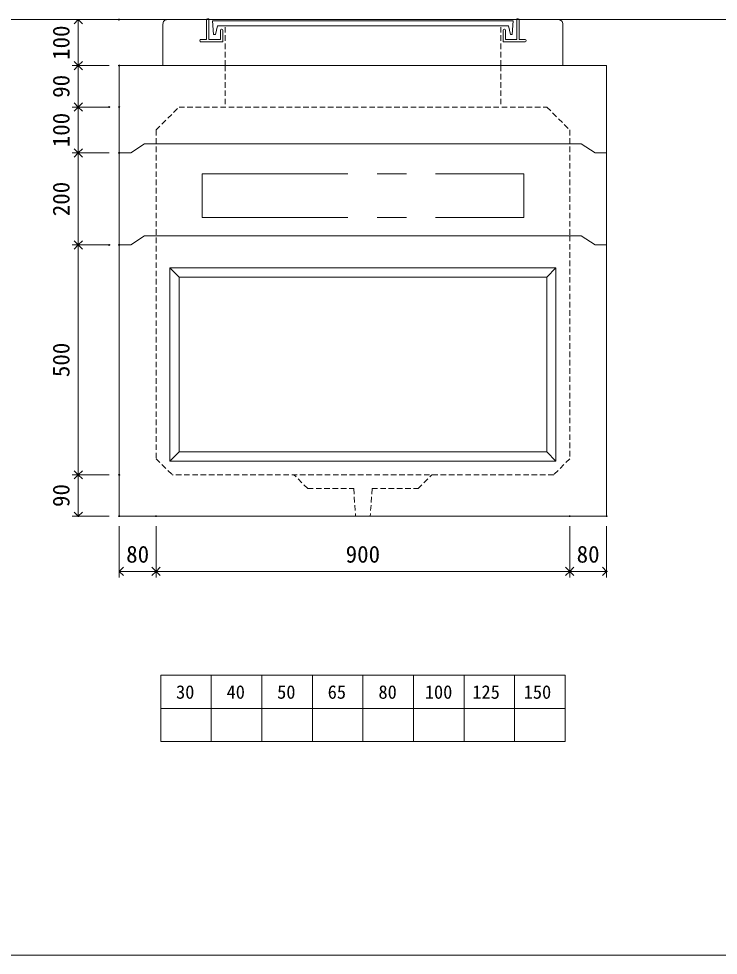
# Model space of a CAD drawing. Units: millimetres, scale not verified. Extents: x -4890 to 4890, y -2536 to 2138.
# Drawn here: x 1846 to 3368, y -2137 to -100 of the extents above; entities that cross this region are included whole.
import ezdxf
from ezdxf.enums import TextEntityAlignment as Align

# ---------------------------------------------------------------- set-up
doc = ezdxf.new("R2010")
doc.units = ezdxf.units.MM
doc.header["$LTSCALE"] = 10
doc.header["$PDMODE"] = 32
doc.header["$PDSIZE"] = 2
doc.linetypes.add('DASHED1', pattern=[1.8, 1.2, -0.6])
doc.linetypes.add('USER2', pattern=[50.8, 31.75, -6.35, 6.35, -6.35])
doc.layers.add('0-1_Defpoints', color=7, linetype='Continuous')
for name, color, linetype, lineweight in [('0-2_waku', 7, 'Continuous', 18), ('0-3_gaikei', 7, 'Continuous', 18), ('0-4_kakure', 7, 'DASHED1', 5), ('0-5_sunpou', 7, 'Continuous', 5), ('0-9_uchigawa', 6, 'Continuous', 18), ('0-B_futa', 3, 'Continuous', 18), ('0-C_GL', 4, 'Continuous', 18), ('0-E_文字１', 7, 'Continuous', 18), ('1-3_uchigawa2', 6, 'USER2', 18)]:
    doc.layers.add(name, color=color, linetype=linetype, lineweight=lineweight)
doc.styles.add('ＭＳ ゴシック', font='')
doc.styles.get('ＭＳ ゴシック').set_extended_font_data('MS Gothic')

# ---------------------------------------------------------------- blocks, each defined once
blk = doc.blocks.new('_Open90')
at = {"layer": '0-5_sunpou'}
blk.add_line((0, 0), (-1, 0), dxfattribs=at)
blk.add_lwpolyline([(-0.5, 0.5), (0, 0), (-0.5, -0.5)], dxfattribs=at)
blk = doc.blocks.new('D94')
at = {"layer": '0-1_Defpoints'}
for p in [(3512.32, 1774.36), (3423, 1274.36), (3512.32, 1274.36)]:
    blk.add_point(p, dxfattribs=at)
at = {"layer": '0-5_sunpou'}
for p, q in [((3490.32, 1774.36), (3410, 1774.36)), ((3423, 1756.36), (3423, 1292.36)), ((3490.32, 1274.36), (3410, 1274.36))]:
    blk.add_line(p, q, dxfattribs=at)
at = {"layer": '0-5_sunpou', "xscale": 18, "yscale": 18}
for p, rotation in [((3423, 1774.36), 90), ((3423, 1274.36), 270)]:
    blk.add_blockref('_Open90', p, dxfattribs=dict(at, rotation=rotation))
at = {"layer": '0-5_sunpou', "style": 'ＭＳ ゴシック'}
blk.add_text('500', height=36.66, rotation=90, dxfattribs=at).set_placement((3415, 1486.86), align=Align.BOTTOM_LEFT)
blk = doc.blocks.new('D95')
at = {"layer": '0-1_Defpoints'}
for p in [(3512.32, 1274.36), (3423, 1184.36), (3512.32, 1184.36)]:
    blk.add_point(p, dxfattribs=at)
at = {"layer": '0-5_sunpou'}
for p, q in [((3490.32, 1274.36), (3410, 1274.36)), ((3423, 1256.36), (3423, 1202.36)), ((3490.32, 1184.36), (3410, 1184.36))]:
    blk.add_line(p, q, dxfattribs=at)
at = {"layer": '0-5_sunpou', "xscale": 18, "yscale": 18}
for p, rotation in [((3423, 1274.36), 90), ((3423, 1184.36), 270)]:
    blk.add_blockref('_Open90', p, dxfattribs=dict(at, rotation=rotation))
at = {"layer": '0-5_sunpou', "style": 'ＭＳ ゴシック'}
blk.add_text('90', height=36.66, rotation=90, dxfattribs=at).set_placement((3415, 1204.36), align=Align.BOTTOM_LEFT)
blk = doc.blocks.new('D96')
at = {"layer": '0-1_Defpoints'}
for p in [(3512.32, 1184.36), (3592.32, 1184.36), (3592.32, 1064.33)]:
    blk.add_point(p, dxfattribs=at)
at = {"layer": '0-5_sunpou'}
for p, q in [((3512.32, 1162.36), (3512.32, 1051.33)), ((3592.32, 1162.36), (3592.32, 1051.33)), ((3530.32, 1064.33), (3574.32, 1064.33))]:
    blk.add_line(p, q, dxfattribs=at)
at = {"layer": '0-5_sunpou', "xscale": 18, "yscale": 18, "rotation": 180}
blk.add_blockref('_Open90', (3512.32, 1064.33), dxfattribs=at)
at = {"layer": '0-5_sunpou', "xscale": 18, "yscale": 18}
blk.add_blockref('_Open90', (3592.32, 1064.33), dxfattribs=at)
at = {"layer": '0-5_sunpou', "style": 'ＭＳ ゴシック'}
blk.add_text('80', height=36.66, dxfattribs=at).set_placement((3527.32, 1072.33), align=Align.BOTTOM_LEFT)
blk = doc.blocks.new('D97')
at = {"layer": '0-1_Defpoints'}
for p in [(3592.32, 1184.36), (4492.32, 1184.36), (4492.32, 1064.33)]:
    blk.add_point(p, dxfattribs=at)
at = {"layer": '0-5_sunpou'}
for p, q in [((3592.32, 1162.36), (3592.32, 1051.33)), ((4492.32, 1162.36), (4492.32, 1051.33)), ((3610.32, 1064.33), (4474.32, 1064.33))]:
    blk.add_line(p, q, dxfattribs=at)
at = {"layer": '0-5_sunpou', "xscale": 18, "yscale": 18, "rotation": 180}
blk.add_blockref('_Open90', (3592.32, 1064.33), dxfattribs=at)
at = {"layer": '0-5_sunpou', "xscale": 18, "yscale": 18}
blk.add_blockref('_Open90', (4492.32, 1064.33), dxfattribs=at)
at = {"layer": '0-5_sunpou', "style": 'ＭＳ ゴシック'}
blk.add_text('900', height=36.66, dxfattribs=at).set_placement((4004.82, 1072.33), align=Align.BOTTOM_LEFT)
blk = doc.blocks.new('D98')
at = {"layer": '0-1_Defpoints'}
for p in [(4492.32, 1184.36), (4572.32, 1184.36), (4572.32, 1064.33)]:
    blk.add_point(p, dxfattribs=at)
at = {"layer": '0-5_sunpou'}
for p, q in [((4492.32, 1162.36), (4492.32, 1051.33)), ((4572.32, 1162.36), (4572.32, 1051.33)), ((4510.32, 1064.33), (4554.32, 1064.33))]:
    blk.add_line(p, q, dxfattribs=at)
at = {"layer": '0-5_sunpou', "xscale": 18, "yscale": 18, "rotation": 180}
blk.add_blockref('_Open90', (4492.32, 1064.33), dxfattribs=at)
at = {"layer": '0-5_sunpou', "xscale": 18, "yscale": 18}
blk.add_blockref('_Open90', (4572.32, 1064.33), dxfattribs=at)
at = {"layer": '0-5_sunpou', "style": 'ＭＳ ゴシック'}
blk.add_text('80', height=36.66, dxfattribs=at).set_placement((4507.32, 1072.33), align=Align.BOTTOM_LEFT)
blk = doc.blocks.new('D99')
at = {"layer": '0-1_Defpoints'}
for p in [(3511.54, 2264.36), (3423, 2164.36), (3512.32, 2164.36)]:
    blk.add_point(p, dxfattribs=at)
at = {"layer": '0-5_sunpou'}
for p, q in [((3489.54, 2264.36), (3410, 2264.36)), ((3423, 2246.36), (3423, 2182.36)), ((3490.32, 2164.36), (3410, 2164.36))]:
    blk.add_line(p, q, dxfattribs=at)
at = {"layer": '0-5_sunpou', "xscale": 18, "yscale": 18}
for p, rotation in [((3423, 2264.36), 90), ((3423, 2164.36), 270)]:
    blk.add_blockref('_Open90', p, dxfattribs=dict(at, rotation=rotation))
at = {"layer": '0-5_sunpou', "style": 'ＭＳ ゴシック'}
blk.add_text('100', height=36.66, rotation=90, dxfattribs=at).set_placement((3415, 2176.86), align=Align.BOTTOM_LEFT)
blk = doc.blocks.new('D100')
at = {"layer": '0-1_Defpoints'}
for p in [(3512.32, 2164.36), (3423, 2074.36), (3512.32, 2074.36)]:
    blk.add_point(p, dxfattribs=at)
at = {"layer": '0-5_sunpou'}
for p, q in [((3490.32, 2164.36), (3410, 2164.36)), ((3423, 2146.36), (3423, 2092.36)), ((3490.32, 2074.36), (3410, 2074.36))]:
    blk.add_line(p, q, dxfattribs=at)
at = {"layer": '0-5_sunpou', "xscale": 18, "yscale": 18}
for p, rotation in [((3423, 2164.36), 90), ((3423, 2074.36), 270)]:
    blk.add_blockref('_Open90', p, dxfattribs=dict(at, rotation=rotation))
at = {"layer": '0-5_sunpou', "style": 'ＭＳ ゴシック'}
blk.add_text('90', height=36.66, rotation=90, dxfattribs=at).set_placement((3415, 2094.36), align=Align.BOTTOM_LEFT)
blk = doc.blocks.new('D101')
at = {"layer": '0-1_Defpoints'}
for p in [(3490.32, 2074.36), (3423, 1974.36), (3512.32, 1974.36)]:
    blk.add_point(p, dxfattribs=at)
at = {"layer": '0-5_sunpou'}
for p, q in [((3468.32, 2074.36), (3410, 2074.36)), ((3423, 2056.36), (3423, 1992.36)), ((3490.32, 1974.36), (3410, 1974.36))]:
    blk.add_line(p, q, dxfattribs=at)
at = {"layer": '0-5_sunpou', "xscale": 18, "yscale": 18}
for p, rotation in [((3423, 2074.36), 90), ((3423, 1974.36), 270)]:
    blk.add_blockref('_Open90', p, dxfattribs=dict(at, rotation=rotation))
at = {"layer": '0-5_sunpou', "style": 'ＭＳ ゴシック'}
blk.add_text('100', height=36.66, rotation=90, dxfattribs=at).set_placement((3415, 1986.86), align=Align.BOTTOM_LEFT)
blk = doc.blocks.new('D102')
at = {"layer": '0-1_Defpoints'}
for p in [(3512.32, 1974.36), (3423, 1774.36), (3490.32, 1774.36)]:
    blk.add_point(p, dxfattribs=at)
at = {"layer": '0-5_sunpou'}
for p, q in [((3490.32, 1974.36), (3410, 1974.36)), ((3423, 1956.36), (3423, 1792.36)), ((3468.32, 1774.36), (3410, 1774.36))]:
    blk.add_line(p, q, dxfattribs=at)
at = {"layer": '0-5_sunpou', "xscale": 18, "yscale": 18}
for p, rotation in [((3423, 1974.36), 90), ((3423, 1774.36), 270)]:
    blk.add_blockref('_Open90', p, dxfattribs=dict(at, rotation=rotation))
at = {"layer": '0-5_sunpou', "style": 'ＭＳ ゴシック'}
blk.add_text('200', height=36.66, rotation=90, dxfattribs=at).set_placement((3415, 1836.86), align=Align.BOTTOM_LEFT)

msp = doc.modelspace()

# ---------------------------------------------------------------- linework, layer by layer
at = {"layer": '0-2_waku'}
for p, q in [((2155.01, -1528.38), (2155.01, -1672.38)), ((2155.01, -1528.38), (2155.01, -1672.38)), ((2155.01, -1528.38), (2155.01, -1672.38)), ((2155.01, -1528.38), (2155.01, -1672.38)), ((2155.01, -1528.38), (3035.01, -1528.38)), ((2265.01, -1528.38), (2265.01, -1672.38)), ((2375.01, -1528.38), (2375.01, -1672.38)), ((2375.01, -1528.38), (2375.01, -1672.38)), ((2485.01, -1528.38), (2485.01, -1672.38)), ((2595.01, -1528.38), (2595.01, -1672.38)), ((2705.01, -1528.38), (2705.01, -1672.38)), ((2815.01, -1528.38), (2815.01, -1672.38)), ((2925.01, -1528.38), (2925.01, -1672.38)), ((3035.01, -1528.38), (3035.01, -1672.38)), ((2155.01, -1600.38), (3035.01, -1600.38)), ((2155.01, -1672.38), (3035.01, -1672.38)), ((-1229.99, -2137.38), (4890.01, -2137.38)), ((-1229.99, -2137.38), (4890.01, -2137.38))]:
    msp.add_line(p, q, dxfattribs=at)
at = {"layer": '0-3_gaikei'}
for p, q in [((2160.01, -202.38), (2160.01, -112.38)), ((2170.01, -102.38), (2255.01, -102.38)), ((2935.01, -102.38), (3020.01, -102.38)), ((3030.01, -202.38), (3030.01, -112.38)), ((2065.01, -202.38), (3125.01, -202.38)), ((2065.01, -1182.38), (2065.01, -202.38)), ((2160.01, -202.38), (2270.01, -202.38)), ((2160.01, -202.38), (2270.01, -202.38)), ((2160.01, -202.38), (2270.01, -202.38)), ((2195.01, -202.38), (2995.01, -202.38)), ((2195.01, -202.38), (2995.01, -202.38)), ((3030.01, -202.38), (2920.01, -202.38)), ((3030.01, -202.38), (2920.01, -202.38)), ((3125.01, -1182.38), (3125.01, -202.38)), ((2090.01, -392.38), (2120.01, -372.38)), ((2120.01, -372.38), (3070.01, -372.38)), ((3070.01, -372.38), (3100.01, -392.38)), ((2090.01, -392.38), (2065.01, -392.38)), ((3100.01, -392.38), (3125.01, -392.38)), ((2090.01, -592.38), (2120.01, -572.38)), ((2120.01, -572.38), (3070.01, -572.38)), ((3070.01, -572.38), (3100.01, -592.38)), ((2090.01, -592.38), (2065.01, -592.38)), ((3100.01, -592.38), (3125.01, -592.38)), ((3125.01, -1182.38), (2065.01, -1182.38))]:
    msp.add_line(p, q, dxfattribs=at)
for centre, radius, start, end in [((2169.43, -111.8), 9.44, 86.47383, 183.52617), ((3020.34, -112.05), 9.68, 358.04251, 91.95749)]:
    msp.add_arc(centre, radius, start, end, dxfattribs=at)
at = {"layer": '0-4_kakure'}
for p, q in [((2295.01, -202.38), (2295.01, -115.88)), ((2895.01, -202.38), (2895.01, -115.88)), ((2895.01, -202.38), (2895.01, -117.88)), ((2295.01, -202.38), (2295.01, -292.38)), ((2895.01, -202.38), (2895.01, -292.38)), ((2145.01, -342.38), (2195.01, -292.38)), ((2195.01, -292.38), (2995.01, -292.38)), ((2195.01, -292.38), (2995.01, -292.38)), ((2995.01, -292.38), (3045.01, -342.38)), ((2145.01, -342.38), (2145.01, -1057.38)), ((3045.01, -342.38), (3045.01, -572.38)), ((3045.01, -572.38), (3045.01, -1057.38)), ((2145.01, -1057.38), (2180.01, -1092.38)), ((3045.01, -1057.38), (3010.01, -1092.38)), ((3010.01, -1092.38), (2180.01, -1092.38)), ((2475.01, -1122.38), (2445.01, -1092.38)), ((2715.01, -1122.38), (2745.01, -1092.38)), ((2475.01, -1122.38), (2575.01, -1122.38)), ((2575.01, -1122.38), (2579.01, -1182.38)), ((2615.01, -1122.38), (2611.01, -1182.38)), ((2615.01, -1122.38), (2715.01, -1122.38))]:
    msp.add_line(p, q, dxfattribs=at)
at = {"layer": '0-9_uchigawa'}
for p, q in [((2175.01, -642.38), (2175.01, -1062.38)), ((2175.01, -642.38), (2595.01, -642.38)), ((2175.01, -642.38), (2195.01, -662.38)), ((2595.01, -642.38), (3015.01, -642.38)), ((2595.01, -642.38), (3015.01, -642.38)), ((3015.01, -642.38), (2995.01, -662.38)), ((3015.01, -642.38), (3015.01, -1062.38)), ((2195.01, -662.38), (2195.01, -1042.38)), ((2195.01, -662.38), (2595.01, -662.38)), ((2195.01, -662.38), (2595.01, -662.38)), ((2595.01, -662.38), (2995.01, -662.38)), ((2995.01, -662.38), (2995.01, -1042.38)), ((2195.01, -1042.38), (2175.01, -1062.38)), ((2195.01, -1042.38), (2595.01, -1042.38)), ((2595.01, -1042.38), (2995.01, -1042.38)), ((2995.01, -1042.38), (3015.01, -1062.38)), ((2175.01, -1062.38), (2595.01, -1062.38)), ((2595.01, -1062.38), (3015.01, -1062.38))]:
    msp.add_line(p, q, dxfattribs=at)
at = {"layer": '0-B_futa'}
for p, q in [((2257.01, -100.38), (2260.01, -100.38)), ((2260.01, -100.38), (2260.01, -145.38)), ((2930.01, -100.38), (2930.01, -145.38)), ((2930.01, -100.38), (2933.01, -100.38)), ((2255.01, -102.38), (2255.01, -145.38)), ((2267.82, -104.88), (2922.15, -104.88)), ((2267.82, -104.88), (2270.31, -134.88)), ((2278.34, -115.88), (2274.02, -134.88)), ((2278.34, -115.88), (2911.68, -115.88)), ((2911.68, -115.88), (2915.99, -134.88)), ((2922.15, -104.88), (2919.9, -134.88)), ((2935.01, -102.38), (2935.01, -145.38)), ((2270.31, -134.88), (2274.02, -134.88)), ((2285.01, -125.38), (2285.01, -145.38)), ((2287.01, -123.38), (2288.01, -123.38)), ((2290.01, -125.38), (2290.01, -150.38)), ((2900.01, -125.38), (2900.01, -150.38)), ((2903.01, -123.38), (2902.01, -123.38)), ((2905.01, -125.38), (2905.01, -145.38)), ((2919.9, -134.88), (2915.99, -134.88)), ((2240.01, -147.38), (2240.01, -148.38)), ((2242.01, -145.38), (2255.01, -145.38)), ((2290.01, -150.38), (2242.01, -150.38)), ((2260.01, -145.38), (2285.01, -145.38)), ((2900.01, -150.38), (2948.01, -150.38)), ((2930.01, -145.38), (2905.01, -145.38)), ((2948.01, -145.38), (2935.01, -145.38)), ((2950.01, -147.38), (2950.01, -148.38))]:
    msp.add_line(p, q, dxfattribs=at)
for centre, start, end in [((2257.01, -102.38), 90, 180), ((2933.01, -102.38), 0, 90), ((2287.01, -125.38), 90, 180), ((2288.01, -125.38), 0, 90), ((2902.01, -125.38), 90, 180), ((2903.01, -125.38), 0, 90), ((2242.01, -147.38), 90, 180), ((2242.01, -148.38), 180, 270), ((2948.01, -147.38), 0, 90), ((2948.01, -148.38), 270, 0)]:
    msp.add_arc(centre, 2, start, end, dxfattribs=at)
at = {"layer": '0-C_GL'}
msp.add_line((-1229.99, -102.38), (4890.01, -102.38), dxfattribs=at)
at = {"layer": '1-3_uchigawa2'}
for p, q in [((2245.01, -437.38), (2245.01, -532.38)), ((2245.01, -437.38), (2945.01, -437.38)), ((2945.01, -437.38), (2945.01, -532.38)), ((2245.01, -532.38), (2945.01, -532.38))]:
    msp.add_line(p, q, dxfattribs=at)

# ---------------------------------------------------------------- block references
at = {"layer": '0-5_sunpou'}
for name in ['D99', 'D100', 'D101', 'D102', 'D94', 'D95', 'D96', 'D97', 'D98']:
    msp.add_blockref(name, (-1447.31, -2366.74), dxfattribs=at)

# ---------------------------------------------------------------- texts
at = {"layer": '0-E_文字１', "style": 'ＭＳ ゴシック'}
for s, p in [('30', (2188.38, -1588.25)), ('40', (2298.38, -1588.25)), ('50', (2408.38, -1588.25)), ('65', (2518.38, -1588.25)), ('80', (2628.79, -1588.25)), ('100', (2729.66, -1588.25)), ('125', (2833.05, -1588.25)), ('150', (2944.81, -1588.25))]:
    msp.add_text(s, height=29.33, dxfattribs=at).set_placement(p, align=Align.BOTTOM_LEFT)

doc.saveas('drawing.dxf')
